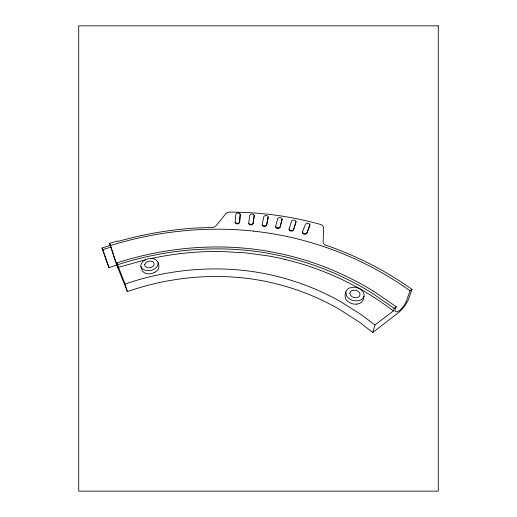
<?xml version="1.0" encoding="UTF-8"?>
<svg xmlns="http://www.w3.org/2000/svg" width="517" height="517" viewBox="0 0 517 517"><rect width="100%" height="100%" fill="white"/><g stroke="black" fill="none" stroke-linecap="round" stroke-linejoin="round"><path stroke-width="0.78" d="M268.142 217.463L268.019 216.41L267.089 215.725A3.05 3.05 0 0 0 265.912 215.505A3.276 3.276 0 0 0 264.924 215.679L263.819 216.565L262.235 224.268M282.062 219.557L281.972 218.504L281.067 217.786A3.044 3.044 0 0 0 279.897 217.534A3.309 3.309 0 0 0 278.902 217.676L277.752 218.523L275.703 226.226A0.944 0.944 0 0 0 275.671 226.433L275.774 227.506L276.705 228.249A3.063 3.063 0 0 0 277.894 228.501A3.296 3.296 0 0 0 278.909 228.352L280.065 227.467L282.036 219.738M275.671 226.433L276.097 227.312L277.293 227.881A3.012 3.012 0 0 0 277.913 227.952L278.333 227.926A3.315 3.315 0 0 0 278.928 227.803L280.091 226.918L282.062 219.189M289.087 228.96L289.165 230.039L290.063 230.808A3.05 3.05 0 0 0 291.245 231.099A3.335 3.335 0 0 0 292.267 230.983L293.482 230.136L295.924 222.413A0.892 0.892 0 0 0 295.963 222.207L295.905 221.147L295.02 220.397A3.07 3.07 0 0 0 293.856 220.113A3.348 3.348 0 0 0 292.855 220.216L291.659 221.03L289.132 228.714A0.956 0.956 0 0 0 289.087 228.96L290.102 230.252A3.057 3.057 0 0 0 291.284 230.55A3.348 3.348 0 0 0 292.305 230.427L293.514 229.587L295.963 221.864A0.892 0.892 0 0 0 296.002 221.657M240.179 214.413L239.591 222.103L238.576 223.105A3.225 3.225 0 0 1 237.581 223.35A3.089 3.089 0 0 1 236.353 223.208C234.253 221.341 234.97 223.176 236.379 223.758A3.089 3.089 0 0 0 237.814 223.88A3.218 3.218 0 0 0 238.595 223.654L239.617 222.653L240.198 214.962L240.069 213.909L239.119 213.224M235.177 221.922L235.842 214.238L236.896 213.269A3.276 3.276 0 0 1 237.904 213.043A3.012 3.012 0 0 1 239.119 213.224M302.471 232.03L302.516 233.115L303.395 233.91A3.057 3.057 0 0 0 304.565 234.246A3.386 3.386 0 0 0 305.599 234.162L306.859 233.354L309.786 225.645A0.95 0.95 0 0 0 309.845 225.406L309.812 224.339L308.953 223.564A3.063 3.063 0 0 0 307.796 223.241A3.393 3.393 0 0 0 306.781 223.312L305.541 224.087L302.535 231.758A0.969 0.969 0 0 0 302.471 232.03L303.44 233.361A3.063 3.063 0 0 0 304.616 233.69A3.393 3.393 0 0 0 305.65 233.606L306.911 232.805L309.838 225.095A0.879 0.879 0 0 0 309.896 224.856M254.177 215.473L253.13 223.182L252.063 224.145A3.251 3.251 0 0 1 251.068 224.359A3.07 3.07 0 0 1 249.853 224.178C247.824 222.252 248.49 224.107 249.86 224.727A3.063 3.063 0 0 0 251.075 224.914A3.238 3.238 0 0 0 252.076 224.695L253.136 223.732L254.183 216.022M248.722 222.833L249.853 215.137L250.907 214.219A3.244 3.244 0 0 1 251.895 214.012A3.07 3.07 0 0 1 253.078 214.193L254.041 214.859L254.19 215.899M268.136 217.062L266.63 224.785L265.518 225.709A3.276 3.276 0 0 1 264.51 225.89A3.057 3.057 0 0 1 263.308 225.67C261.344 223.687 261.957 225.561 263.302 226.226A3.05 3.05 0 0 0 264.504 226.446A3.264 3.264 0 0 0 265.512 226.259L266.623 225.334L268.129 217.612M345.841 292.021L346.422 295.55A7.891 7.891 0 0 0 347.786 297.456L349.763 299.026A12.692 12.692 0 0 0 357.027 300.829L359.935 300.28A7.781 7.781 0 0 0 361.997 299.156C366.999 295.562 362.249 288.538 357.35 287.756A13.694 13.694 0 0 0 354.649 287.226L349.634 287.891A7.051 7.051 0 0 0 347.935 288.841C345.201 291.155 344.303 295.627 345.737 298.884A7.858 7.858 0 0 0 347.088 300.791L349.053 302.355A12.46 12.46 0 0 0 356.691 304.132M364.046 296.202L362.947 300.39L361.189 302.484A7.729 7.729 0 0 1 359.141 303.608L356.691 304.145M109.093 267.644L116.764 265.072L127.369 291.588L134.847 289.106A272.814 272.814 0 0 1 189.661 277.81C208.538 275.936 227.616 276.033 246.454 278.288A241.62 241.62 0 0 1 270.604 282.469A247.449 247.449 0 0 1 339.139 309.16L359.819 322.446L372.783 332.444L374.948 324.986L393.392 310.924L394.232 308.339L396.293 306.768L373.1 290.922M396.293 306.768C391.841 314.821 399.815 311.932 402.381 307.537A30.354 30.354 0 0 0 404.41 304.881L406.368 301.333L410.065 290.741L412.01 289.287L408.197 300.144L405.102 305.476A45.968 45.968 0 0 1 402.892 308.313L399.13 312.126L372.783 332.444M155.055 272.226L157.22 270.546A6.824 6.824 0 0 0 158.079 269.409C160.593 264.84 157.058 258.08 151.533 258.552A12.679 12.679 0 0 0 147.403 259.036L144.889 260.019A9.991 9.991 0 0 0 143.093 261.292C134.717 270.378 151.804 273.428 156.205 267.47A7.031 7.031 0 0 0 157.149 266.358L157.982 264.581L158.034 262.668M110.27 245.388L101.998 248.018L102.734 249.679L110.832 247.087L116.745 264.982M269.467 251.508A292.544 292.544 0 0 0 251.243 248.858C227.002 246.144 202.457 246.396 178.255 249.336A330.066 330.066 0 0 0 116.829 262.933L125.062 284.027L132.688 281.539A282.276 282.276 0 0 1 188.479 270.236C207.679 268.368 227.073 268.459 246.234 270.714A249.614 249.614 0 0 1 270.805 274.895A254.648 254.648 0 0 1 340.6 301.624L361.7 314.95L374.948 324.986M118.367 267.36L145.303 259.844M110.832 247.087L109.623 243.32L117.773 240.935L117.954 241.439A371.542 371.542 0 0 1 194.586 228.1L212.83 227.377A6.676 6.676 0 0 0 214.322 226.963L215.919 225.929L225.929 213.592L227.48 212.61A6.501 6.501 0 0 1 228.941 212.235L229.839 212.177A332.967 332.967 0 0 1 320.63 224.475L320.947 224.591A4.976 4.976 0 0 1 322.382 225.322L323.668 227.254L323.119 242.344L324.333 244.354A4.989 4.989 0 0 0 326.04 245.271A337.775 337.775 0 0 1 411.971 289.339M253.853 231.125C224.83 228.003 195.432 228.708 166.545 232.863A368.841 368.841 0 0 0 110.509 245.51L109.623 243.32M394.232 308.339L371.329 292.603A293.255 293.255 0 0 0 277.758 255.178A288.434 288.434 0 0 0 250.739 250.771C226.717 248.07 202.399 248.315 178.41 251.243A325.452 325.452 0 0 0 117.566 264.769M106.224 260.471L109.048 267.56L101.998 248.018M106.237 260.096L102.734 249.679M116.823 262.927L117.966 266.636A24.519 24.519 0 0 1 118.186 267.431L118.283 268.11L114.936 259.521L110.509 245.504M125.062 284.027L127.369 291.588M140.902 266.578L142.324 271.154L145.245 273.325A11.536 11.536 0 0 0 154.971 272.097M269.46 251.533A297.592 297.592 0 0 1 373.087 290.942M277.913 227.952A3.063 3.063 0 0 1 277.293 227.881M284.789 259.379A289.423 289.423 0 0 1 393.372 310.937M284.802 259.34A284.072 284.072 0 0 0 269.131 256.064L245.407 252.813L221.573 251.488A309.004 309.004 0 0 0 151.126 258.552M253.847 231.183A329.833 329.833 0 0 1 410.033 290.793M349.809 293.158L350.287 294.955L351.87 296.564A6.792 6.792 0 0 0 353.176 297.262L355.121 297.714A6.766 6.766 0 0 0 356.601 297.65C359.884 297.734 361.325 293.462 358.539 291.672A5.784 5.784 0 0 0 357.654 291.052L356.627 290.586A7.535 7.535 0 0 0 354.391 290.153L351.98 290.548A3.781 3.781 0 0 0 350.584 291.485L349.809 293.158M144.644 264.756L145.329 266.707L147.907 267.767A6.818 6.818 0 0 0 149.303 267.8L150.693 267.535A6.656 6.656 0 0 0 152.36 266.746C155.371 265.518 154.454 261.292 151.345 261.24A6.85 6.85 0 0 0 148.069 261.524L146.925 261.983A5.545 5.545 0 0 0 145.93 262.688L144.644 264.756M438.274 25.85L78.726 25.85L78.726 491.15L438.274 491.15L438.274 25.85"/></g></svg>
